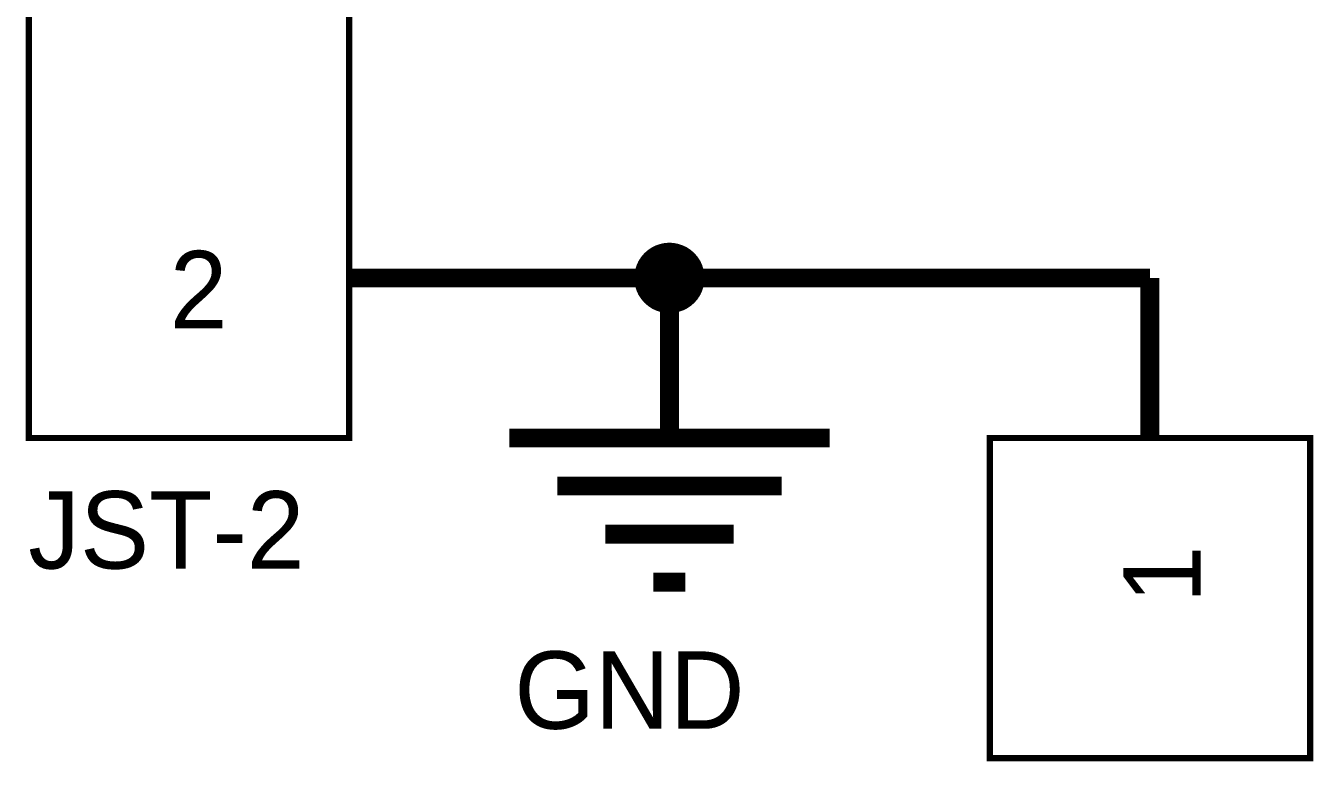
# Model space of a CAD drawing. Header units: millimetres. Extents: x 0 to 9.5, y 0 to 7.5.
# Drawn here: x 0.499 to 1.303, y 4.898 to 5.358 of the extents above; entities that cross this region are included whole.
import ezdxf

# ---------------------------------------------------------------- set-up
doc = ezdxf.new("R2010")
doc.units = ezdxf.units.MM
doc.header["$MEASUREMENT"] = 0
doc.layers.add('Sheet', color=255, linetype='Continuous')

msp = doc.modelspace()

# ---------------------------------------------------------------- linework, layer by layer
at = {"layer": 'Sheet', "const_width": 0.0039}
for points in [[(0.50068, 5.49992), (0.50068, 5.09996), (0.70058, 5.09996), (0.70058, 5.49992), (0.50068, 5.49992), (0.50068, 5.49992)], [(0.50068, 5.49992), (0.70058, 5.49992), (0.70058, 5.09996), (0.50068, 5.09996), (0.50068, 5.49992)], [(1.10058, 5.09996), (1.10058, 4.89993), (1.30058, 4.89993), (1.30058, 5.09996), (1.10058, 5.09996), (1.10058, 5.09996)], [(1.10058, 5.09996), (1.30058, 5.09996), (1.30058, 4.89993), (1.10058, 4.89993), (1.10058, 5.09996)]]:
    msp.add_lwpolyline(points, close=True, dxfattribs=at)
at = {"layer": 'Sheet'}
for points, const_width in [([(0.88057, 5.19992), (0.88057, 5.20097), (0.88067, 5.20201), (0.88078, 5.20295), (0.88098, 5.20399), (0.88119, 5.20493), (0.88151, 5.20587), (0.88182, 5.2068), (0.88213, 5.20774), (0.88255, 5.20858), (0.88296, 5.20951), (0.88349, 5.21035), (0.88401, 5.21108), (0.88453, 5.21191), (0.88515, 5.21264), (0.88578, 5.21337), (0.8864, 5.2141), (0.88713, 5.21473), (0.88786, 5.21535), (0.88859, 5.21598), (0.88943, 5.2165), (0.89016, 5.21702), (0.89099, 5.21754), (0.89193, 5.21796), (0.89276, 5.21837), (0.8937, 5.21869), (0.89464, 5.219), (0.89558, 5.21931), (0.89651, 5.21952), (0.89756, 5.21973), (0.89849, 5.21983), (0.89954, 5.21994), (0.90058, 5.21994)], 0.0039), ([(0.88057, 5.19992), (0.88057, 5.20097), (0.88067, 5.20201), (0.88078, 5.20295), (0.88098, 5.20399), (0.88119, 5.20493), (0.88151, 5.20587), (0.88182, 5.2068), (0.88213, 5.20774), (0.88255, 5.20858), (0.88296, 5.20951), (0.88349, 5.21035), (0.88401, 5.21108), (0.88453, 5.21191), (0.88515, 5.21264), (0.88578, 5.21337), (0.8864, 5.2141), (0.88713, 5.21473), (0.88786, 5.21535), (0.88859, 5.21598), (0.88943, 5.2165), (0.89016, 5.21702), (0.89099, 5.21754), (0.89193, 5.21796), (0.89276, 5.21837), (0.8937, 5.21869), (0.89464, 5.219), (0.89558, 5.21931), (0.89651, 5.21952), (0.89756, 5.21973), (0.89849, 5.21983), (0.89954, 5.21994), (0.90058, 5.21994)], 0.0039), ([(0.88057, 5.19992), (0.88057, 5.20097), (0.88067, 5.20201), (0.88078, 5.20295), (0.88098, 5.20399), (0.88119, 5.20493), (0.88151, 5.20587), (0.88182, 5.2068), (0.88213, 5.20774), (0.88255, 5.20858), (0.88296, 5.20951), (0.88349, 5.21035), (0.88401, 5.21108), (0.88453, 5.21191), (0.88515, 5.21264), (0.88578, 5.21337), (0.8864, 5.2141), (0.88713, 5.21473), (0.88786, 5.21535), (0.88859, 5.21598), (0.88943, 5.2165), (0.89016, 5.21702), (0.89099, 5.21754), (0.89193, 5.21796), (0.89276, 5.21837), (0.8937, 5.21869), (0.89464, 5.219), (0.89558, 5.21931), (0.89651, 5.21952), (0.89756, 5.21973), (0.89849, 5.21983), (0.89954, 5.21994), (0.90058, 5.21994)], 0.0039), ([(0.88057, 5.19992), (0.88057, 5.20097), (0.88067, 5.20201), (0.88078, 5.20295), (0.88098, 5.20399), (0.88119, 5.20493), (0.88151, 5.20587), (0.88182, 5.2068), (0.88213, 5.20774), (0.88255, 5.20858), (0.88296, 5.20951), (0.88349, 5.21035), (0.88401, 5.21108), (0.88453, 5.21191), (0.88515, 5.21264), (0.88578, 5.21337), (0.8864, 5.2141), (0.88713, 5.21473), (0.88786, 5.21535), (0.88859, 5.21598), (0.88943, 5.2165), (0.89016, 5.21702), (0.89099, 5.21754), (0.89193, 5.21796), (0.89276, 5.21837), (0.8937, 5.21869), (0.89464, 5.219), (0.89558, 5.21931), (0.89651, 5.21952), (0.89756, 5.21973), (0.89849, 5.21983), (0.89954, 5.21994), (0.90058, 5.21994)], 0.0039), ([(0.88057, 5.19992), (0.88057, 5.20097), (0.88067, 5.20201), (0.88078, 5.20295), (0.88098, 5.20399), (0.88119, 5.20493), (0.88151, 5.20587), (0.88182, 5.2068), (0.88213, 5.20774), (0.88255, 5.20858), (0.88296, 5.20951), (0.88349, 5.21035), (0.88401, 5.21108), (0.88453, 5.21191), (0.88515, 5.21264), (0.88578, 5.21337), (0.8864, 5.2141), (0.88713, 5.21473), (0.88786, 5.21535), (0.88859, 5.21598), (0.88943, 5.2165), (0.89016, 5.21702), (0.89099, 5.21754), (0.89193, 5.21796), (0.89276, 5.21837), (0.8937, 5.21869), (0.89464, 5.219), (0.89558, 5.21931), (0.89651, 5.21952), (0.89756, 5.21973), (0.89849, 5.21983), (0.89954, 5.21994), (0.90058, 5.21994)], 0.0039), ([(0.88057, 5.19992), (0.88057, 5.20097), (0.88067, 5.20201), (0.88078, 5.20295), (0.88098, 5.20399), (0.88119, 5.20493), (0.88151, 5.20587), (0.88182, 5.2068), (0.88213, 5.20774), (0.88255, 5.20858), (0.88296, 5.20951), (0.88349, 5.21035), (0.88401, 5.21108), (0.88453, 5.21191), (0.88515, 5.21264), (0.88578, 5.21337), (0.8864, 5.2141), (0.88713, 5.21473), (0.88786, 5.21535), (0.88859, 5.21598), (0.88943, 5.2165), (0.89016, 5.21702), (0.89099, 5.21754), (0.89193, 5.21796), (0.89276, 5.21837), (0.8937, 5.21869), (0.89464, 5.219), (0.89558, 5.21931), (0.89651, 5.21952), (0.89756, 5.21973), (0.89849, 5.21983), (0.89954, 5.21994), (0.90058, 5.21994)], 0.0039), ([(0.88057, 5.19992), (0.88057, 5.20097), (0.88067, 5.20201), (0.88078, 5.20295), (0.88098, 5.20399), (0.88119, 5.20493), (0.88151, 5.20587), (0.88182, 5.2068), (0.88213, 5.20774), (0.88255, 5.20858), (0.88296, 5.20951), (0.88349, 5.21035), (0.88401, 5.21108), (0.88453, 5.21191), (0.88515, 5.21264), (0.88578, 5.21337), (0.8864, 5.2141), (0.88713, 5.21473), (0.88786, 5.21535), (0.88859, 5.21598), (0.88943, 5.2165), (0.89016, 5.21702), (0.89099, 5.21754), (0.89193, 5.21796), (0.89276, 5.21837), (0.8937, 5.21869), (0.89464, 5.219), (0.89558, 5.21931), (0.89651, 5.21952), (0.89756, 5.21973), (0.89849, 5.21983), (0.89954, 5.21994), (0.90058, 5.21994)], 0.0039), ([(0.88057, 5.19992), (0.88057, 5.20097), (0.88067, 5.20201), (0.88078, 5.20295), (0.88098, 5.20399), (0.88119, 5.20493), (0.88151, 5.20587), (0.88182, 5.2068), (0.88213, 5.20774), (0.88255, 5.20858), (0.88296, 5.20951), (0.88349, 5.21035), (0.88401, 5.21108), (0.88453, 5.21191), (0.88515, 5.21264), (0.88578, 5.21337), (0.8864, 5.2141), (0.88713, 5.21473), (0.88786, 5.21535), (0.88859, 5.21598), (0.88943, 5.2165), (0.89016, 5.21702), (0.89099, 5.21754), (0.89193, 5.21796), (0.89276, 5.21837), (0.8937, 5.21869), (0.89464, 5.219), (0.89558, 5.21931), (0.89651, 5.21952), (0.89756, 5.21973), (0.89849, 5.21983), (0.89954, 5.21994), (0.90058, 5.21994)], 0.0039), ([(0.88057, 5.19992), (0.88057, 5.20097), (0.88067, 5.20201), (0.88078, 5.20295), (0.88098, 5.20399), (0.88119, 5.20493), (0.88151, 5.20587), (0.88182, 5.2068), (0.88213, 5.20774), (0.88255, 5.20858), (0.88296, 5.20951), (0.88349, 5.21035), (0.88401, 5.21108), (0.88453, 5.21191), (0.88515, 5.21264), (0.88578, 5.21337), (0.8864, 5.2141), (0.88713, 5.21473), (0.88786, 5.21535), (0.88859, 5.21598), (0.88943, 5.2165), (0.89016, 5.21702), (0.89099, 5.21754), (0.89193, 5.21796), (0.89276, 5.21837), (0.8937, 5.21869), (0.89464, 5.219), (0.89558, 5.21931), (0.89651, 5.21952), (0.89756, 5.21973), (0.89849, 5.21983), (0.89954, 5.21994), (0.90058, 5.21994)], 0.0039), ([(0.88057, 5.19992), (0.88057, 5.20097), (0.88067, 5.20201), (0.88078, 5.20295), (0.88098, 5.20399), (0.88119, 5.20493), (0.88151, 5.20587), (0.88182, 5.2068), (0.88213, 5.20774), (0.88255, 5.20858), (0.88296, 5.20951), (0.88349, 5.21035), (0.88401, 5.21108), (0.88453, 5.21191), (0.88515, 5.21264), (0.88578, 5.21337), (0.8864, 5.2141), (0.88713, 5.21473), (0.88786, 5.21535), (0.88859, 5.21598), (0.88943, 5.2165), (0.89016, 5.21702), (0.89099, 5.21754), (0.89193, 5.21796), (0.89276, 5.21837), (0.8937, 5.21869), (0.89464, 5.219), (0.89558, 5.21931), (0.89651, 5.21952), (0.89756, 5.21973), (0.89849, 5.21983), (0.89954, 5.21994), (0.90058, 5.21994)], 0.0039), ([(0.88057, 5.19992), (0.88057, 5.20097), (0.88067, 5.20201), (0.88078, 5.20295), (0.88098, 5.20399), (0.88119, 5.20493), (0.88151, 5.20587), (0.88182, 5.2068), (0.88213, 5.20774), (0.88255, 5.20858), (0.88296, 5.20951), (0.88349, 5.21035), (0.88401, 5.21108), (0.88453, 5.21191), (0.88515, 5.21264), (0.88578, 5.21337), (0.8864, 5.2141), (0.88713, 5.21473), (0.88786, 5.21535), (0.88859, 5.21598), (0.88943, 5.2165), (0.89016, 5.21702), (0.89099, 5.21754), (0.89193, 5.21796), (0.89276, 5.21837), (0.8937, 5.21869), (0.89464, 5.219), (0.89558, 5.21931), (0.89651, 5.21952), (0.89756, 5.21973), (0.89849, 5.21983), (0.89954, 5.21994), (0.90058, 5.21994)], 0.0039), ([(0.88057, 5.19992), (0.88057, 5.20097), (0.88067, 5.20201), (0.88078, 5.20295), (0.88098, 5.20399), (0.88119, 5.20493), (0.88151, 5.20587), (0.88182, 5.2068), (0.88213, 5.20774), (0.88255, 5.20858), (0.88296, 5.20951), (0.88349, 5.21035), (0.88401, 5.21108), (0.88453, 5.21191), (0.88515, 5.21264), (0.88578, 5.21337), (0.8864, 5.2141), (0.88713, 5.21473), (0.88786, 5.21535), (0.88859, 5.21598), (0.88943, 5.2165), (0.89016, 5.21702), (0.89099, 5.21754), (0.89193, 5.21796), (0.89276, 5.21837), (0.8937, 5.21869), (0.89464, 5.219), (0.89558, 5.21931), (0.89651, 5.21952), (0.89756, 5.21973), (0.89849, 5.21983), (0.89954, 5.21994), (0.90058, 5.21994)], 0.0039), ([(0.90058, 5.21994), (0.90058, 5.21994)], 0.0039), ([(0.90058, 5.21994), (0.90162, 5.21994), (0.90266, 5.21983), (0.9036, 5.21973), (0.90464, 5.21952), (0.90558, 5.21931), (0.90652, 5.219), (0.90746, 5.21869), (0.90839, 5.21837), (0.90923, 5.21796), (0.91017, 5.21754), (0.911, 5.21702), (0.91173, 5.2165), (0.91256, 5.21598), (0.91329, 5.21535), (0.91402, 5.21473), (0.91475, 5.2141), (0.91538, 5.21337), (0.916, 5.21264), (0.91663, 5.21191), (0.91715, 5.21108), (0.91767, 5.21035), (0.91819, 5.20951), (0.91861, 5.20858), (0.91903, 5.20774), (0.91934, 5.2068), (0.91965, 5.20587), (0.91996, 5.20493), (0.92017, 5.20399), (0.92038, 5.20295), (0.92048, 5.20201), (0.92059, 5.20097), (0.92059, 5.19992)], 0.0039), ([(0.90058, 5.21994), (0.90058, 5.21994)], 0.0039), ([(0.90058, 5.21994), (0.90162, 5.21994), (0.90266, 5.21983), (0.9036, 5.21973), (0.90464, 5.21952), (0.90558, 5.21931), (0.90652, 5.219), (0.90746, 5.21869), (0.90839, 5.21837), (0.90923, 5.21796), (0.91017, 5.21754), (0.911, 5.21702), (0.91173, 5.2165), (0.91256, 5.21598), (0.91329, 5.21535), (0.91402, 5.21473), (0.91475, 5.2141), (0.91538, 5.21337), (0.916, 5.21264), (0.91663, 5.21191), (0.91715, 5.21108), (0.91767, 5.21035), (0.91819, 5.20951), (0.91861, 5.20858), (0.91903, 5.20774), (0.91934, 5.2068), (0.91965, 5.20587), (0.91996, 5.20493), (0.92017, 5.20399), (0.92038, 5.20295), (0.92048, 5.20201), (0.92059, 5.20097), (0.92059, 5.19992)], 0.0039), ([(0.90058, 5.21994), (0.90058, 5.21994)], 0.0039), ([(0.90058, 5.21994), (0.90162, 5.21994), (0.90266, 5.21983), (0.9036, 5.21973), (0.90464, 5.21952), (0.90558, 5.21931), (0.90652, 5.219), (0.90746, 5.21869), (0.90839, 5.21837), (0.90923, 5.21796), (0.91017, 5.21754), (0.911, 5.21702), (0.91173, 5.2165), (0.91256, 5.21598), (0.91329, 5.21535), (0.91402, 5.21473), (0.91475, 5.2141), (0.91538, 5.21337), (0.916, 5.21264), (0.91663, 5.21191), (0.91715, 5.21108), (0.91767, 5.21035), (0.91819, 5.20951), (0.91861, 5.20858), (0.91903, 5.20774), (0.91934, 5.2068), (0.91965, 5.20587), (0.91996, 5.20493), (0.92017, 5.20399), (0.92038, 5.20295), (0.92048, 5.20201), (0.92059, 5.20097), (0.92059, 5.19992)], 0.0039), ([(0.90058, 5.21994), (0.90058, 5.21994)], 0.0039), ([(0.90058, 5.21994), (0.90162, 5.21994), (0.90266, 5.21983), (0.9036, 5.21973), (0.90464, 5.21952), (0.90558, 5.21931), (0.90652, 5.219), (0.90746, 5.21869), (0.90839, 5.21837), (0.90923, 5.21796), (0.91017, 5.21754), (0.911, 5.21702), (0.91173, 5.2165), (0.91256, 5.21598), (0.91329, 5.21535), (0.91402, 5.21473), (0.91475, 5.2141), (0.91538, 5.21337), (0.916, 5.21264), (0.91663, 5.21191), (0.91715, 5.21108), (0.91767, 5.21035), (0.91819, 5.20951), (0.91861, 5.20858), (0.91903, 5.20774), (0.91934, 5.2068), (0.91965, 5.20587), (0.91996, 5.20493), (0.92017, 5.20399), (0.92038, 5.20295), (0.92048, 5.20201), (0.92059, 5.20097), (0.92059, 5.19992)], 0.0039), ([(0.90058, 5.21994), (0.90058, 5.21994)], 0.0039), ([(0.90058, 5.21994), (0.90162, 5.21994), (0.90266, 5.21983), (0.9036, 5.21973), (0.90464, 5.21952), (0.90558, 5.21931), (0.90652, 5.219), (0.90746, 5.21869), (0.90839, 5.21837), (0.90923, 5.21796), (0.91017, 5.21754), (0.911, 5.21702), (0.91173, 5.2165), (0.91256, 5.21598), (0.91329, 5.21535), (0.91402, 5.21473), (0.91475, 5.2141), (0.91538, 5.21337), (0.916, 5.21264), (0.91663, 5.21191), (0.91715, 5.21108), (0.91767, 5.21035), (0.91819, 5.20951), (0.91861, 5.20858), (0.91903, 5.20774), (0.91934, 5.2068), (0.91965, 5.20587), (0.91996, 5.20493), (0.92017, 5.20399), (0.92038, 5.20295), (0.92048, 5.20201), (0.92059, 5.20097), (0.92059, 5.19992)], 0.0039), ([(0.90058, 5.21994), (0.90058, 5.21994)], 0.0039), ([(0.90058, 5.21994), (0.90162, 5.21994), (0.90266, 5.21983), (0.9036, 5.21973), (0.90464, 5.21952), (0.90558, 5.21931), (0.90652, 5.219), (0.90746, 5.21869), (0.90839, 5.21837), (0.90923, 5.21796), (0.91017, 5.21754), (0.911, 5.21702), (0.91173, 5.2165), (0.91256, 5.21598), (0.91329, 5.21535), (0.91402, 5.21473), (0.91475, 5.2141), (0.91538, 5.21337), (0.916, 5.21264), (0.91663, 5.21191), (0.91715, 5.21108), (0.91767, 5.21035), (0.91819, 5.20951), (0.91861, 5.20858), (0.91903, 5.20774), (0.91934, 5.2068), (0.91965, 5.20587), (0.91996, 5.20493), (0.92017, 5.20399), (0.92038, 5.20295), (0.92048, 5.20201), (0.92059, 5.20097), (0.92059, 5.19992)], 0.0039), ([(0.90058, 5.21994), (0.90058, 5.21994)], 0.0039), ([(0.90058, 5.21994), (0.90162, 5.21994), (0.90266, 5.21983), (0.9036, 5.21973), (0.90464, 5.21952), (0.90558, 5.21931), (0.90652, 5.219), (0.90746, 5.21869), (0.90839, 5.21837), (0.90923, 5.21796), (0.91017, 5.21754), (0.911, 5.21702), (0.91173, 5.2165), (0.91256, 5.21598), (0.91329, 5.21535), (0.91402, 5.21473), (0.91475, 5.2141), (0.91538, 5.21337), (0.916, 5.21264), (0.91663, 5.21191), (0.91715, 5.21108), (0.91767, 5.21035), (0.91819, 5.20951), (0.91861, 5.20858), (0.91903, 5.20774), (0.91934, 5.2068), (0.91965, 5.20587), (0.91996, 5.20493), (0.92017, 5.20399), (0.92038, 5.20295), (0.92048, 5.20201), (0.92059, 5.20097), (0.92059, 5.19992)], 0.0039), ([(0.90058, 5.21994), (0.90058, 5.21994)], 0.0039), ([(0.90058, 5.21994), (0.90162, 5.21994), (0.90266, 5.21983), (0.9036, 5.21973), (0.90464, 5.21952), (0.90558, 5.21931), (0.90652, 5.219), (0.90746, 5.21869), (0.90839, 5.21837), (0.90923, 5.21796), (0.91017, 5.21754), (0.911, 5.21702), (0.91173, 5.2165), (0.91256, 5.21598), (0.91329, 5.21535), (0.91402, 5.21473), (0.91475, 5.2141), (0.91538, 5.21337), (0.916, 5.21264), (0.91663, 5.21191), (0.91715, 5.21108), (0.91767, 5.21035), (0.91819, 5.20951), (0.91861, 5.20858), (0.91903, 5.20774), (0.91934, 5.2068), (0.91965, 5.20587), (0.91996, 5.20493), (0.92017, 5.20399), (0.92038, 5.20295), (0.92048, 5.20201), (0.92059, 5.20097), (0.92059, 5.19992)], 0.0039), ([(0.90058, 5.21994), (0.90058, 5.21994)], 0.0039), ([(0.90058, 5.21994), (0.90162, 5.21994), (0.90266, 5.21983), (0.9036, 5.21973), (0.90464, 5.21952), (0.90558, 5.21931), (0.90652, 5.219), (0.90746, 5.21869), (0.90839, 5.21837), (0.90923, 5.21796), (0.91017, 5.21754), (0.911, 5.21702), (0.91173, 5.2165), (0.91256, 5.21598), (0.91329, 5.21535), (0.91402, 5.21473), (0.91475, 5.2141), (0.91538, 5.21337), (0.916, 5.21264), (0.91663, 5.21191), (0.91715, 5.21108), (0.91767, 5.21035), (0.91819, 5.20951), (0.91861, 5.20858), (0.91903, 5.20774), (0.91934, 5.2068), (0.91965, 5.20587), (0.91996, 5.20493), (0.92017, 5.20399), (0.92038, 5.20295), (0.92048, 5.20201), (0.92059, 5.20097), (0.92059, 5.19992)], 0.0039), ([(0.90058, 5.21994), (0.90058, 5.21994)], 0.0039), ([(0.90058, 5.21994), (0.90162, 5.21994), (0.90266, 5.21983), (0.9036, 5.21973), (0.90464, 5.21952), (0.90558, 5.21931), (0.90652, 5.219), (0.90746, 5.21869), (0.90839, 5.21837), (0.90923, 5.21796), (0.91017, 5.21754), (0.911, 5.21702), (0.91173, 5.2165), (0.91256, 5.21598), (0.91329, 5.21535), (0.91402, 5.21473), (0.91475, 5.2141), (0.91538, 5.21337), (0.916, 5.21264), (0.91663, 5.21191), (0.91715, 5.21108), (0.91767, 5.21035), (0.91819, 5.20951), (0.91861, 5.20858), (0.91903, 5.20774), (0.91934, 5.2068), (0.91965, 5.20587), (0.91996, 5.20493), (0.92017, 5.20399), (0.92038, 5.20295), (0.92048, 5.20201), (0.92059, 5.20097), (0.92059, 5.19992)], 0.0039), ([(0.90058, 5.21994), (0.90058, 5.21994)], 0.0039), ([(0.90058, 5.21994), (0.90162, 5.21994), (0.90266, 5.21983), (0.9036, 5.21973), (0.90464, 5.21952), (0.90558, 5.21931), (0.90652, 5.219), (0.90746, 5.21869), (0.90839, 5.21837), (0.90923, 5.21796), (0.91017, 5.21754), (0.911, 5.21702), (0.91173, 5.2165), (0.91256, 5.21598), (0.91329, 5.21535), (0.91402, 5.21473), (0.91475, 5.2141), (0.91538, 5.21337), (0.916, 5.21264), (0.91663, 5.21191), (0.91715, 5.21108), (0.91767, 5.21035), (0.91819, 5.20951), (0.91861, 5.20858), (0.91903, 5.20774), (0.91934, 5.2068), (0.91965, 5.20587), (0.91996, 5.20493), (0.92017, 5.20399), (0.92038, 5.20295), (0.92048, 5.20201), (0.92059, 5.20097), (0.92059, 5.19992)], 0.0039), ([(0.90058, 5.21994), (0.90058, 5.21994)], 0.0039), ([(0.90058, 5.21994), (0.90162, 5.21994), (0.90266, 5.21983), (0.9036, 5.21973), (0.90464, 5.21952), (0.90558, 5.21931), (0.90652, 5.219), (0.90746, 5.21869), (0.90839, 5.21837), (0.90923, 5.21796), (0.91017, 5.21754), (0.911, 5.21702), (0.91173, 5.2165), (0.91256, 5.21598), (0.91329, 5.21535), (0.91402, 5.21473), (0.91475, 5.2141), (0.91538, 5.21337), (0.916, 5.21264), (0.91663, 5.21191), (0.91715, 5.21108), (0.91767, 5.21035), (0.91819, 5.20951), (0.91861, 5.20858), (0.91903, 5.20774), (0.91934, 5.2068), (0.91965, 5.20587), (0.91996, 5.20493), (0.92017, 5.20399), (0.92038, 5.20295), (0.92048, 5.20201), (0.92059, 5.20097), (0.92059, 5.19992)], 0.0039), ([(0.70058, 5.19992), (0.80063, 5.19992)], 0.0118), ([(0.90058, 5.19992), (0.80063, 5.19992)], 0.0118), ([(0.90058, 5.17991), (0.89954, 5.17991), (0.89849, 5.18002), (0.89756, 5.18012), (0.89651, 5.18033), (0.89558, 5.18054), (0.89464, 5.18085), (0.8937, 5.18116), (0.89276, 5.18148), (0.89193, 5.18189), (0.89099, 5.18231), (0.89016, 5.18283), (0.88943, 5.18335), (0.88859, 5.18387), (0.88786, 5.1845), (0.88713, 5.18512), (0.8864, 5.18575), (0.88578, 5.18648), (0.88515, 5.18721), (0.88453, 5.18794), (0.88401, 5.18877), (0.88349, 5.1895), (0.88296, 5.19034), (0.88255, 5.19127), (0.88213, 5.19211), (0.88182, 5.19305), (0.88151, 5.19398), (0.88119, 5.19492), (0.88098, 5.19586), (0.88078, 5.1969), (0.88067, 5.19784), (0.88057, 5.19888), (0.88057, 5.19992)], 0.0039), ([(0.88057, 5.19992), (0.88057, 5.19992)], 0.0039), ([(0.90058, 5.17991), (0.89954, 5.17991), (0.89849, 5.18002), (0.89756, 5.18012), (0.89651, 5.18033), (0.89558, 5.18054), (0.89464, 5.18085), (0.8937, 5.18116), (0.89276, 5.18148), (0.89193, 5.18189), (0.89099, 5.18231), (0.89016, 5.18283), (0.88943, 5.18335), (0.88859, 5.18387), (0.88786, 5.1845), (0.88713, 5.18512), (0.8864, 5.18575), (0.88578, 5.18648), (0.88515, 5.18721), (0.88453, 5.18794), (0.88401, 5.18877), (0.88349, 5.1895), (0.88296, 5.19034), (0.88255, 5.19127), (0.88213, 5.19211), (0.88182, 5.19305), (0.88151, 5.19398), (0.88119, 5.19492), (0.88098, 5.19586), (0.88078, 5.1969), (0.88067, 5.19784), (0.88057, 5.19888), (0.88057, 5.19992)], 0.0039), ([(0.88057, 5.19992), (0.88057, 5.19992)], 0.0039), ([(0.90058, 5.17991), (0.89954, 5.17991), (0.89849, 5.18002), (0.89756, 5.18012), (0.89651, 5.18033), (0.89558, 5.18054), (0.89464, 5.18085), (0.8937, 5.18116), (0.89276, 5.18148), (0.89193, 5.18189), (0.89099, 5.18231), (0.89016, 5.18283), (0.88943, 5.18335), (0.88859, 5.18387), (0.88786, 5.1845), (0.88713, 5.18512), (0.8864, 5.18575), (0.88578, 5.18648), (0.88515, 5.18721), (0.88453, 5.18794), (0.88401, 5.18877), (0.88349, 5.1895), (0.88296, 5.19034), (0.88255, 5.19127), (0.88213, 5.19211), (0.88182, 5.19305), (0.88151, 5.19398), (0.88119, 5.19492), (0.88098, 5.19586), (0.88078, 5.1969), (0.88067, 5.19784), (0.88057, 5.19888), (0.88057, 5.19992)], 0.0039), ([(0.88057, 5.19992), (0.88057, 5.19992)], 0.0039), ([(0.90058, 5.17991), (0.89954, 5.17991), (0.89849, 5.18002), (0.89756, 5.18012), (0.89651, 5.18033), (0.89558, 5.18054), (0.89464, 5.18085), (0.8937, 5.18116), (0.89276, 5.18148), (0.89193, 5.18189), (0.89099, 5.18231), (0.89016, 5.18283), (0.88943, 5.18335), (0.88859, 5.18387), (0.88786, 5.1845), (0.88713, 5.18512), (0.8864, 5.18575), (0.88578, 5.18648), (0.88515, 5.18721), (0.88453, 5.18794), (0.88401, 5.18877), (0.88349, 5.1895), (0.88296, 5.19034), (0.88255, 5.19127), (0.88213, 5.19211), (0.88182, 5.19305), (0.88151, 5.19398), (0.88119, 5.19492), (0.88098, 5.19586), (0.88078, 5.1969), (0.88067, 5.19784), (0.88057, 5.19888), (0.88057, 5.19992)], 0.0039), ([(0.88057, 5.19992), (0.88057, 5.19992)], 0.0039), ([(0.90058, 5.17991), (0.89954, 5.17991), (0.89849, 5.18002), (0.89756, 5.18012), (0.89651, 5.18033), (0.89558, 5.18054), (0.89464, 5.18085), (0.8937, 5.18116), (0.89276, 5.18148), (0.89193, 5.18189), (0.89099, 5.18231), (0.89016, 5.18283), (0.88943, 5.18335), (0.88859, 5.18387), (0.88786, 5.1845), (0.88713, 5.18512), (0.8864, 5.18575), (0.88578, 5.18648), (0.88515, 5.18721), (0.88453, 5.18794), (0.88401, 5.18877), (0.88349, 5.1895), (0.88296, 5.19034), (0.88255, 5.19127), (0.88213, 5.19211), (0.88182, 5.19305), (0.88151, 5.19398), (0.88119, 5.19492), (0.88098, 5.19586), (0.88078, 5.1969), (0.88067, 5.19784), (0.88057, 5.19888), (0.88057, 5.19992)], 0.0039), ([(0.88057, 5.19992), (0.88057, 5.19992)], 0.0039), ([(0.90058, 5.17991), (0.89954, 5.17991), (0.89849, 5.18002), (0.89756, 5.18012), (0.89651, 5.18033), (0.89558, 5.18054), (0.89464, 5.18085), (0.8937, 5.18116), (0.89276, 5.18148), (0.89193, 5.18189), (0.89099, 5.18231), (0.89016, 5.18283), (0.88943, 5.18335), (0.88859, 5.18387), (0.88786, 5.1845), (0.88713, 5.18512), (0.8864, 5.18575), (0.88578, 5.18648), (0.88515, 5.18721), (0.88453, 5.18794), (0.88401, 5.18877), (0.88349, 5.1895), (0.88296, 5.19034), (0.88255, 5.19127), (0.88213, 5.19211), (0.88182, 5.19305), (0.88151, 5.19398), (0.88119, 5.19492), (0.88098, 5.19586), (0.88078, 5.1969), (0.88067, 5.19784), (0.88057, 5.19888), (0.88057, 5.19992)], 0.0039), ([(0.88057, 5.19992), (0.88057, 5.19992)], 0.0039), ([(0.90058, 5.17991), (0.89954, 5.17991), (0.89849, 5.18002), (0.89756, 5.18012), (0.89651, 5.18033), (0.89558, 5.18054), (0.89464, 5.18085), (0.8937, 5.18116), (0.89276, 5.18148), (0.89193, 5.18189), (0.89099, 5.18231), (0.89016, 5.18283), (0.88943, 5.18335), (0.88859, 5.18387), (0.88786, 5.1845), (0.88713, 5.18512), (0.8864, 5.18575), (0.88578, 5.18648), (0.88515, 5.18721), (0.88453, 5.18794), (0.88401, 5.18877), (0.88349, 5.1895), (0.88296, 5.19034), (0.88255, 5.19127), (0.88213, 5.19211), (0.88182, 5.19305), (0.88151, 5.19398), (0.88119, 5.19492), (0.88098, 5.19586), (0.88078, 5.1969), (0.88067, 5.19784), (0.88057, 5.19888), (0.88057, 5.19992)], 0.0039), ([(0.88057, 5.19992), (0.88057, 5.19992)], 0.0039), ([(0.90058, 5.17991), (0.89954, 5.17991), (0.89849, 5.18002), (0.89756, 5.18012), (0.89651, 5.18033), (0.89558, 5.18054), (0.89464, 5.18085), (0.8937, 5.18116), (0.89276, 5.18148), (0.89193, 5.18189), (0.89099, 5.18231), (0.89016, 5.18283), (0.88943, 5.18335), (0.88859, 5.18387), (0.88786, 5.1845), (0.88713, 5.18512), (0.8864, 5.18575), (0.88578, 5.18648), (0.88515, 5.18721), (0.88453, 5.18794), (0.88401, 5.18877), (0.88349, 5.1895), (0.88296, 5.19034), (0.88255, 5.19127), (0.88213, 5.19211), (0.88182, 5.19305), (0.88151, 5.19398), (0.88119, 5.19492), (0.88098, 5.19586), (0.88078, 5.1969), (0.88067, 5.19784), (0.88057, 5.19888), (0.88057, 5.19992)], 0.0039), ([(0.88057, 5.19992), (0.88057, 5.19992)], 0.0039), ([(0.90058, 5.17991), (0.89954, 5.17991), (0.89849, 5.18002), (0.89756, 5.18012), (0.89651, 5.18033), (0.89558, 5.18054), (0.89464, 5.18085), (0.8937, 5.18116), (0.89276, 5.18148), (0.89193, 5.18189), (0.89099, 5.18231), (0.89016, 5.18283), (0.88943, 5.18335), (0.88859, 5.18387), (0.88786, 5.1845), (0.88713, 5.18512), (0.8864, 5.18575), (0.88578, 5.18648), (0.88515, 5.18721), (0.88453, 5.18794), (0.88401, 5.18877), (0.88349, 5.1895), (0.88296, 5.19034), (0.88255, 5.19127), (0.88213, 5.19211), (0.88182, 5.19305), (0.88151, 5.19398), (0.88119, 5.19492), (0.88098, 5.19586), (0.88078, 5.1969), (0.88067, 5.19784), (0.88057, 5.19888), (0.88057, 5.19992)], 0.0039), ([(0.88057, 5.19992), (0.88057, 5.19992)], 0.0039), ([(0.90058, 5.17991), (0.89954, 5.17991), (0.89849, 5.18002), (0.89756, 5.18012), (0.89651, 5.18033), (0.89558, 5.18054), (0.89464, 5.18085), (0.8937, 5.18116), (0.89276, 5.18148), (0.89193, 5.18189), (0.89099, 5.18231), (0.89016, 5.18283), (0.88943, 5.18335), (0.88859, 5.18387), (0.88786, 5.1845), (0.88713, 5.18512), (0.8864, 5.18575), (0.88578, 5.18648), (0.88515, 5.18721), (0.88453, 5.18794), (0.88401, 5.18877), (0.88349, 5.1895), (0.88296, 5.19034), (0.88255, 5.19127), (0.88213, 5.19211), (0.88182, 5.19305), (0.88151, 5.19398), (0.88119, 5.19492), (0.88098, 5.19586), (0.88078, 5.1969), (0.88067, 5.19784), (0.88057, 5.19888), (0.88057, 5.19992)], 0.0039), ([(0.88057, 5.19992), (0.88057, 5.19992)], 0.0039), ([(0.90058, 5.17991), (0.89954, 5.17991), (0.89849, 5.18002), (0.89756, 5.18012), (0.89651, 5.18033), (0.89558, 5.18054), (0.89464, 5.18085), (0.8937, 5.18116), (0.89276, 5.18148), (0.89193, 5.18189), (0.89099, 5.18231), (0.89016, 5.18283), (0.88943, 5.18335), (0.88859, 5.18387), (0.88786, 5.1845), (0.88713, 5.18512), (0.8864, 5.18575), (0.88578, 5.18648), (0.88515, 5.18721), (0.88453, 5.18794), (0.88401, 5.18877), (0.88349, 5.1895), (0.88296, 5.19034), (0.88255, 5.19127), (0.88213, 5.19211), (0.88182, 5.19305), (0.88151, 5.19398), (0.88119, 5.19492), (0.88098, 5.19586), (0.88078, 5.1969), (0.88067, 5.19784), (0.88057, 5.19888), (0.88057, 5.19992)], 0.0039), ([(0.88057, 5.19992), (0.88057, 5.19992)], 0.0039), ([(0.90058, 5.17991), (0.89954, 5.17991), (0.89849, 5.18002), (0.89756, 5.18012), (0.89651, 5.18033), (0.89558, 5.18054), (0.89464, 5.18085), (0.8937, 5.18116), (0.89276, 5.18148), (0.89193, 5.18189), (0.89099, 5.18231), (0.89016, 5.18283), (0.88943, 5.18335), (0.88859, 5.18387), (0.88786, 5.1845), (0.88713, 5.18512), (0.8864, 5.18575), (0.88578, 5.18648), (0.88515, 5.18721), (0.88453, 5.18794), (0.88401, 5.18877), (0.88349, 5.1895), (0.88296, 5.19034), (0.88255, 5.19127), (0.88213, 5.19211), (0.88182, 5.19305), (0.88151, 5.19398), (0.88119, 5.19492), (0.88098, 5.19586), (0.88078, 5.1969), (0.88067, 5.19784), (0.88057, 5.19888), (0.88057, 5.19992)], 0.0039), ([(0.88057, 5.19992), (0.88057, 5.19992)], 0.0039), ([(0.90058, 5.19992), (0.90058, 5.09996)], 0.0118), ([(0.90058, 5.19992), (1.20053, 5.19992)], 0.0118), ([(0.92059, 5.19992), (0.92059, 5.19888), (0.92048, 5.19784), (0.92038, 5.1969), (0.92017, 5.19586), (0.91996, 5.19492), (0.91965, 5.19398), (0.91934, 5.19305), (0.91903, 5.19211), (0.91861, 5.19127), (0.91819, 5.19034), (0.91767, 5.1895), (0.91715, 5.18877), (0.91663, 5.18794), (0.916, 5.18721), (0.91538, 5.18648), (0.91475, 5.18575), (0.91402, 5.18512), (0.91329, 5.1845), (0.91256, 5.18387), (0.91173, 5.18335), (0.911, 5.18283), (0.91017, 5.18231), (0.90923, 5.18189), (0.90839, 5.18148), (0.90746, 5.18116), (0.90652, 5.18085), (0.90558, 5.18054), (0.90464, 5.18033), (0.9036, 5.18012), (0.90266, 5.18002), (0.90162, 5.17991), (0.90058, 5.17991)], 0.0039), ([(0.92059, 5.19992), (0.92059, 5.19888), (0.92048, 5.19784), (0.92038, 5.1969), (0.92017, 5.19586), (0.91996, 5.19492), (0.91965, 5.19398), (0.91934, 5.19305), (0.91903, 5.19211), (0.91861, 5.19127), (0.91819, 5.19034), (0.91767, 5.1895), (0.91715, 5.18877), (0.91663, 5.18794), (0.916, 5.18721), (0.91538, 5.18648), (0.91475, 5.18575), (0.91402, 5.18512), (0.91329, 5.1845), (0.91256, 5.18387), (0.91173, 5.18335), (0.911, 5.18283), (0.91017, 5.18231), (0.90923, 5.18189), (0.90839, 5.18148), (0.90746, 5.18116), (0.90652, 5.18085), (0.90558, 5.18054), (0.90464, 5.18033), (0.9036, 5.18012), (0.90266, 5.18002), (0.90162, 5.17991), (0.90058, 5.17991)], 0.0039), ([(0.92059, 5.19992), (0.92059, 5.19888), (0.92048, 5.19784), (0.92038, 5.1969), (0.92017, 5.19586), (0.91996, 5.19492), (0.91965, 5.19398), (0.91934, 5.19305), (0.91903, 5.19211), (0.91861, 5.19127), (0.91819, 5.19034), (0.91767, 5.1895), (0.91715, 5.18877), (0.91663, 5.18794), (0.916, 5.18721), (0.91538, 5.18648), (0.91475, 5.18575), (0.91402, 5.18512), (0.91329, 5.1845), (0.91256, 5.18387), (0.91173, 5.18335), (0.911, 5.18283), (0.91017, 5.18231), (0.90923, 5.18189), (0.90839, 5.18148), (0.90746, 5.18116), (0.90652, 5.18085), (0.90558, 5.18054), (0.90464, 5.18033), (0.9036, 5.18012), (0.90266, 5.18002), (0.90162, 5.17991), (0.90058, 5.17991)], 0.0039), ([(0.92059, 5.19992), (0.92059, 5.19888), (0.92048, 5.19784), (0.92038, 5.1969), (0.92017, 5.19586), (0.91996, 5.19492), (0.91965, 5.19398), (0.91934, 5.19305), (0.91903, 5.19211), (0.91861, 5.19127), (0.91819, 5.19034), (0.91767, 5.1895), (0.91715, 5.18877), (0.91663, 5.18794), (0.916, 5.18721), (0.91538, 5.18648), (0.91475, 5.18575), (0.91402, 5.18512), (0.91329, 5.1845), (0.91256, 5.18387), (0.91173, 5.18335), (0.911, 5.18283), (0.91017, 5.18231), (0.90923, 5.18189), (0.90839, 5.18148), (0.90746, 5.18116), (0.90652, 5.18085), (0.90558, 5.18054), (0.90464, 5.18033), (0.9036, 5.18012), (0.90266, 5.18002), (0.90162, 5.17991), (0.90058, 5.17991)], 0.0039), ([(0.92059, 5.19992), (0.92059, 5.19888), (0.92048, 5.19784), (0.92038, 5.1969), (0.92017, 5.19586), (0.91996, 5.19492), (0.91965, 5.19398), (0.91934, 5.19305), (0.91903, 5.19211), (0.91861, 5.19127), (0.91819, 5.19034), (0.91767, 5.1895), (0.91715, 5.18877), (0.91663, 5.18794), (0.916, 5.18721), (0.91538, 5.18648), (0.91475, 5.18575), (0.91402, 5.18512), (0.91329, 5.1845), (0.91256, 5.18387), (0.91173, 5.18335), (0.911, 5.18283), (0.91017, 5.18231), (0.90923, 5.18189), (0.90839, 5.18148), (0.90746, 5.18116), (0.90652, 5.18085), (0.90558, 5.18054), (0.90464, 5.18033), (0.9036, 5.18012), (0.90266, 5.18002), (0.90162, 5.17991), (0.90058, 5.17991)], 0.0039), ([(0.92059, 5.19992), (0.92059, 5.19888), (0.92048, 5.19784), (0.92038, 5.1969), (0.92017, 5.19586), (0.91996, 5.19492), (0.91965, 5.19398), (0.91934, 5.19305), (0.91903, 5.19211), (0.91861, 5.19127), (0.91819, 5.19034), (0.91767, 5.1895), (0.91715, 5.18877), (0.91663, 5.18794), (0.916, 5.18721), (0.91538, 5.18648), (0.91475, 5.18575), (0.91402, 5.18512), (0.91329, 5.1845), (0.91256, 5.18387), (0.91173, 5.18335), (0.911, 5.18283), (0.91017, 5.18231), (0.90923, 5.18189), (0.90839, 5.18148), (0.90746, 5.18116), (0.90652, 5.18085), (0.90558, 5.18054), (0.90464, 5.18033), (0.9036, 5.18012), (0.90266, 5.18002), (0.90162, 5.17991), (0.90058, 5.17991)], 0.0039), ([(0.92059, 5.19992), (0.92059, 5.19888), (0.92048, 5.19784), (0.92038, 5.1969), (0.92017, 5.19586), (0.91996, 5.19492), (0.91965, 5.19398), (0.91934, 5.19305), (0.91903, 5.19211), (0.91861, 5.19127), (0.91819, 5.19034), (0.91767, 5.1895), (0.91715, 5.18877), (0.91663, 5.18794), (0.916, 5.18721), (0.91538, 5.18648), (0.91475, 5.18575), (0.91402, 5.18512), (0.91329, 5.1845), (0.91256, 5.18387), (0.91173, 5.18335), (0.911, 5.18283), (0.91017, 5.18231), (0.90923, 5.18189), (0.90839, 5.18148), (0.90746, 5.18116), (0.90652, 5.18085), (0.90558, 5.18054), (0.90464, 5.18033), (0.9036, 5.18012), (0.90266, 5.18002), (0.90162, 5.17991), (0.90058, 5.17991)], 0.0039), ([(0.92059, 5.19992), (0.92059, 5.19888), (0.92048, 5.19784), (0.92038, 5.1969), (0.92017, 5.19586), (0.91996, 5.19492), (0.91965, 5.19398), (0.91934, 5.19305), (0.91903, 5.19211), (0.91861, 5.19127), (0.91819, 5.19034), (0.91767, 5.1895), (0.91715, 5.18877), (0.91663, 5.18794), (0.916, 5.18721), (0.91538, 5.18648), (0.91475, 5.18575), (0.91402, 5.18512), (0.91329, 5.1845), (0.91256, 5.18387), (0.91173, 5.18335), (0.911, 5.18283), (0.91017, 5.18231), (0.90923, 5.18189), (0.90839, 5.18148), (0.90746, 5.18116), (0.90652, 5.18085), (0.90558, 5.18054), (0.90464, 5.18033), (0.9036, 5.18012), (0.90266, 5.18002), (0.90162, 5.17991), (0.90058, 5.17991)], 0.0039), ([(0.92059, 5.19992), (0.92059, 5.19888), (0.92048, 5.19784), (0.92038, 5.1969), (0.92017, 5.19586), (0.91996, 5.19492), (0.91965, 5.19398), (0.91934, 5.19305), (0.91903, 5.19211), (0.91861, 5.19127), (0.91819, 5.19034), (0.91767, 5.1895), (0.91715, 5.18877), (0.91663, 5.18794), (0.916, 5.18721), (0.91538, 5.18648), (0.91475, 5.18575), (0.91402, 5.18512), (0.91329, 5.1845), (0.91256, 5.18387), (0.91173, 5.18335), (0.911, 5.18283), (0.91017, 5.18231), (0.90923, 5.18189), (0.90839, 5.18148), (0.90746, 5.18116), (0.90652, 5.18085), (0.90558, 5.18054), (0.90464, 5.18033), (0.9036, 5.18012), (0.90266, 5.18002), (0.90162, 5.17991), (0.90058, 5.17991)], 0.0039), ([(0.92059, 5.19992), (0.92059, 5.19888), (0.92048, 5.19784), (0.92038, 5.1969), (0.92017, 5.19586), (0.91996, 5.19492), (0.91965, 5.19398), (0.91934, 5.19305), (0.91903, 5.19211), (0.91861, 5.19127), (0.91819, 5.19034), (0.91767, 5.1895), (0.91715, 5.18877), (0.91663, 5.18794), (0.916, 5.18721), (0.91538, 5.18648), (0.91475, 5.18575), (0.91402, 5.18512), (0.91329, 5.1845), (0.91256, 5.18387), (0.91173, 5.18335), (0.911, 5.18283), (0.91017, 5.18231), (0.90923, 5.18189), (0.90839, 5.18148), (0.90746, 5.18116), (0.90652, 5.18085), (0.90558, 5.18054), (0.90464, 5.18033), (0.9036, 5.18012), (0.90266, 5.18002), (0.90162, 5.17991), (0.90058, 5.17991)], 0.0039), ([(0.92059, 5.19992), (0.92059, 5.19888), (0.92048, 5.19784), (0.92038, 5.1969), (0.92017, 5.19586), (0.91996, 5.19492), (0.91965, 5.19398), (0.91934, 5.19305), (0.91903, 5.19211), (0.91861, 5.19127), (0.91819, 5.19034), (0.91767, 5.1895), (0.91715, 5.18877), (0.91663, 5.18794), (0.916, 5.18721), (0.91538, 5.18648), (0.91475, 5.18575), (0.91402, 5.18512), (0.91329, 5.1845), (0.91256, 5.18387), (0.91173, 5.18335), (0.911, 5.18283), (0.91017, 5.18231), (0.90923, 5.18189), (0.90839, 5.18148), (0.90746, 5.18116), (0.90652, 5.18085), (0.90558, 5.18054), (0.90464, 5.18033), (0.9036, 5.18012), (0.90266, 5.18002), (0.90162, 5.17991), (0.90058, 5.17991)], 0.0039), ([(0.92059, 5.19992), (0.92059, 5.19888), (0.92048, 5.19784), (0.92038, 5.1969), (0.92017, 5.19586), (0.91996, 5.19492), (0.91965, 5.19398), (0.91934, 5.19305), (0.91903, 5.19211), (0.91861, 5.19127), (0.91819, 5.19034), (0.91767, 5.1895), (0.91715, 5.18877), (0.91663, 5.18794), (0.916, 5.18721), (0.91538, 5.18648), (0.91475, 5.18575), (0.91402, 5.18512), (0.91329, 5.1845), (0.91256, 5.18387), (0.91173, 5.18335), (0.911, 5.18283), (0.91017, 5.18231), (0.90923, 5.18189), (0.90839, 5.18148), (0.90746, 5.18116), (0.90652, 5.18085), (0.90558, 5.18054), (0.90464, 5.18033), (0.9036, 5.18012), (0.90266, 5.18002), (0.90162, 5.17991), (0.90058, 5.17991)], 0.0039), ([(0.92059, 5.19992), (0.92059, 5.19992), (0.92059, 5.19992), (0.92059, 5.19992), (0.92059, 5.19992), (0.92059, 5.19992), (0.92059, 5.19992), (0.92059, 5.19992), (0.92059, 5.19992), (0.92059, 5.19992), (0.92059, 5.19992), (0.92059, 5.19992), (0.92059, 5.19992), (0.92059, 5.19992), (0.92059, 5.19992), (0.92059, 5.19992), (0.92059, 5.19992), (0.92059, 5.19992), (0.92059, 5.19992), (0.92059, 5.19992), (0.92059, 5.19992), (0.92059, 5.19992), (0.92059, 5.19992), (0.92059, 5.19992), (0.92059, 5.19992), (0.92059, 5.19992), (0.92059, 5.19992), (0.92059, 5.19992), (0.92059, 5.19992), (0.92059, 5.19992), (0.92059, 5.19992), (0.92059, 5.19992), (0.92059, 5.19992)], 0.0039), ([(0.92059, 5.19992), (0.92059, 5.19992)], 0.0039), ([(0.92059, 5.19992), (0.92059, 5.19992), (0.92059, 5.19992), (0.92059, 5.19992), (0.92059, 5.19992), (0.92059, 5.19992), (0.92059, 5.19992), (0.92059, 5.19992), (0.92059, 5.19992), (0.92059, 5.19992), (0.92059, 5.19992), (0.92059, 5.19992), (0.92059, 5.19992), (0.92059, 5.19992), (0.92059, 5.19992), (0.92059, 5.19992), (0.92059, 5.19992), (0.92059, 5.19992), (0.92059, 5.19992), (0.92059, 5.19992), (0.92059, 5.19992), (0.92059, 5.19992), (0.92059, 5.19992), (0.92059, 5.19992), (0.92059, 5.19992), (0.92059, 5.19992), (0.92059, 5.19992), (0.92059, 5.19992), (0.92059, 5.19992), (0.92059, 5.19992), (0.92059, 5.19992), (0.92059, 5.19992), (0.92059, 5.19992)], 0.0039), ([(0.92059, 5.19992), (0.92059, 5.19992)], 0.0039), ([(0.92059, 5.19992), (0.92059, 5.19992), (0.92059, 5.19992), (0.92059, 5.19992), (0.92059, 5.19992), (0.92059, 5.19992), (0.92059, 5.19992), (0.92059, 5.19992), (0.92059, 5.19992), (0.92059, 5.19992), (0.92059, 5.19992), (0.92059, 5.19992), (0.92059, 5.19992), (0.92059, 5.19992), (0.92059, 5.19992), (0.92059, 5.19992), (0.92059, 5.19992), (0.92059, 5.19992), (0.92059, 5.19992), (0.92059, 5.19992), (0.92059, 5.19992), (0.92059, 5.19992), (0.92059, 5.19992), (0.92059, 5.19992), (0.92059, 5.19992), (0.92059, 5.19992), (0.92059, 5.19992), (0.92059, 5.19992), (0.92059, 5.19992), (0.92059, 5.19992), (0.92059, 5.19992), (0.92059, 5.19992), (0.92059, 5.19992)], 0.0039), ([(0.92059, 5.19992), (0.92059, 5.19992)], 0.0039), ([(0.92059, 5.19992), (0.92059, 5.19992), (0.92059, 5.19992), (0.92059, 5.19992), (0.92059, 5.19992), (0.92059, 5.19992), (0.92059, 5.19992), (0.92059, 5.19992), (0.92059, 5.19992), (0.92059, 5.19992), (0.92059, 5.19992), (0.92059, 5.19992), (0.92059, 5.19992), (0.92059, 5.19992), (0.92059, 5.19992), (0.92059, 5.19992), (0.92059, 5.19992), (0.92059, 5.19992), (0.92059, 5.19992), (0.92059, 5.19992), (0.92059, 5.19992), (0.92059, 5.19992), (0.92059, 5.19992), (0.92059, 5.19992), (0.92059, 5.19992), (0.92059, 5.19992), (0.92059, 5.19992), (0.92059, 5.19992), (0.92059, 5.19992), (0.92059, 5.19992), (0.92059, 5.19992), (0.92059, 5.19992), (0.92059, 5.19992)], 0.0039), ([(0.92059, 5.19992), (0.92059, 5.19992)], 0.0039), ([(0.92059, 5.19992), (0.92059, 5.19992), (0.92059, 5.19992), (0.92059, 5.19992), (0.92059, 5.19992), (0.92059, 5.19992), (0.92059, 5.19992), (0.92059, 5.19992), (0.92059, 5.19992), (0.92059, 5.19992), (0.92059, 5.19992), (0.92059, 5.19992), (0.92059, 5.19992), (0.92059, 5.19992), (0.92059, 5.19992), (0.92059, 5.19992), (0.92059, 5.19992), (0.92059, 5.19992), (0.92059, 5.19992), (0.92059, 5.19992), (0.92059, 5.19992), (0.92059, 5.19992), (0.92059, 5.19992), (0.92059, 5.19992), (0.92059, 5.19992), (0.92059, 5.19992), (0.92059, 5.19992), (0.92059, 5.19992), (0.92059, 5.19992), (0.92059, 5.19992), (0.92059, 5.19992), (0.92059, 5.19992), (0.92059, 5.19992)], 0.0039), ([(0.92059, 5.19992), (0.92059, 5.19992)], 0.0039), ([(0.92059, 5.19992), (0.92059, 5.19992), (0.92059, 5.19992), (0.92059, 5.19992), (0.92059, 5.19992), (0.92059, 5.19992), (0.92059, 5.19992), (0.92059, 5.19992), (0.92059, 5.19992), (0.92059, 5.19992), (0.92059, 5.19992), (0.92059, 5.19992), (0.92059, 5.19992), (0.92059, 5.19992), (0.92059, 5.19992), (0.92059, 5.19992), (0.92059, 5.19992), (0.92059, 5.19992), (0.92059, 5.19992), (0.92059, 5.19992), (0.92059, 5.19992), (0.92059, 5.19992), (0.92059, 5.19992), (0.92059, 5.19992), (0.92059, 5.19992), (0.92059, 5.19992), (0.92059, 5.19992), (0.92059, 5.19992), (0.92059, 5.19992), (0.92059, 5.19992), (0.92059, 5.19992), (0.92059, 5.19992), (0.92059, 5.19992)], 0.0039), ([(0.92059, 5.19992), (0.92059, 5.19992)], 0.0039), ([(0.92059, 5.19992), (0.92059, 5.19992), (0.92059, 5.19992), (0.92059, 5.19992), (0.92059, 5.19992), (0.92059, 5.19992), (0.92059, 5.19992), (0.92059, 5.19992), (0.92059, 5.19992), (0.92059, 5.19992), (0.92059, 5.19992), (0.92059, 5.19992), (0.92059, 5.19992), (0.92059, 5.19992), (0.92059, 5.19992), (0.92059, 5.19992), (0.92059, 5.19992), (0.92059, 5.19992), (0.92059, 5.19992), (0.92059, 5.19992), (0.92059, 5.19992), (0.92059, 5.19992), (0.92059, 5.19992), (0.92059, 5.19992), (0.92059, 5.19992), (0.92059, 5.19992), (0.92059, 5.19992), (0.92059, 5.19992), (0.92059, 5.19992), (0.92059, 5.19992), (0.92059, 5.19992), (0.92059, 5.19992), (0.92059, 5.19992)], 0.0039), ([(0.92059, 5.19992), (0.92059, 5.19992)], 0.0039), ([(0.92059, 5.19992), (0.92059, 5.19992), (0.92059, 5.19992), (0.92059, 5.19992), (0.92059, 5.19992), (0.92059, 5.19992), (0.92059, 5.19992), (0.92059, 5.19992), (0.92059, 5.19992), (0.92059, 5.19992), (0.92059, 5.19992), (0.92059, 5.19992), (0.92059, 5.19992), (0.92059, 5.19992), (0.92059, 5.19992), (0.92059, 5.19992), (0.92059, 5.19992), (0.92059, 5.19992), (0.92059, 5.19992), (0.92059, 5.19992), (0.92059, 5.19992), (0.92059, 5.19992), (0.92059, 5.19992), (0.92059, 5.19992), (0.92059, 5.19992), (0.92059, 5.19992), (0.92059, 5.19992), (0.92059, 5.19992), (0.92059, 5.19992), (0.92059, 5.19992), (0.92059, 5.19992), (0.92059, 5.19992), (0.92059, 5.19992)], 0.0039), ([(0.92059, 5.19992), (0.92059, 5.19992)], 0.0039), ([(0.92059, 5.19992), (0.92059, 5.19992), (0.92059, 5.19992), (0.92059, 5.19992), (0.92059, 5.19992), (0.92059, 5.19992), (0.92059, 5.19992), (0.92059, 5.19992), (0.92059, 5.19992), (0.92059, 5.19992), (0.92059, 5.19992), (0.92059, 5.19992), (0.92059, 5.19992), (0.92059, 5.19992), (0.92059, 5.19992), (0.92059, 5.19992), (0.92059, 5.19992), (0.92059, 5.19992), (0.92059, 5.19992), (0.92059, 5.19992), (0.92059, 5.19992), (0.92059, 5.19992), (0.92059, 5.19992), (0.92059, 5.19992), (0.92059, 5.19992), (0.92059, 5.19992), (0.92059, 5.19992), (0.92059, 5.19992), (0.92059, 5.19992), (0.92059, 5.19992), (0.92059, 5.19992), (0.92059, 5.19992), (0.92059, 5.19992)], 0.0039), ([(0.92059, 5.19992), (0.92059, 5.19992)], 0.0039), ([(0.92059, 5.19992), (0.92059, 5.19992), (0.92059, 5.19992), (0.92059, 5.19992), (0.92059, 5.19992), (0.92059, 5.19992), (0.92059, 5.19992), (0.92059, 5.19992), (0.92059, 5.19992), (0.92059, 5.19992), (0.92059, 5.19992), (0.92059, 5.19992), (0.92059, 5.19992), (0.92059, 5.19992), (0.92059, 5.19992), (0.92059, 5.19992), (0.92059, 5.19992), (0.92059, 5.19992), (0.92059, 5.19992), (0.92059, 5.19992), (0.92059, 5.19992), (0.92059, 5.19992), (0.92059, 5.19992), (0.92059, 5.19992), (0.92059, 5.19992), (0.92059, 5.19992), (0.92059, 5.19992), (0.92059, 5.19992), (0.92059, 5.19992), (0.92059, 5.19992), (0.92059, 5.19992), (0.92059, 5.19992), (0.92059, 5.19992)], 0.0039), ([(0.92059, 5.19992), (0.92059, 5.19992)], 0.0039), ([(0.92059, 5.19992), (0.92059, 5.19992), (0.92059, 5.19992), (0.92059, 5.19992), (0.92059, 5.19992), (0.92059, 5.19992), (0.92059, 5.19992), (0.92059, 5.19992), (0.92059, 5.19992), (0.92059, 5.19992), (0.92059, 5.19992), (0.92059, 5.19992), (0.92059, 5.19992), (0.92059, 5.19992), (0.92059, 5.19992), (0.92059, 5.19992), (0.92059, 5.19992), (0.92059, 5.19992), (0.92059, 5.19992), (0.92059, 5.19992), (0.92059, 5.19992), (0.92059, 5.19992), (0.92059, 5.19992), (0.92059, 5.19992), (0.92059, 5.19992), (0.92059, 5.19992), (0.92059, 5.19992), (0.92059, 5.19992), (0.92059, 5.19992), (0.92059, 5.19992), (0.92059, 5.19992), (0.92059, 5.19992), (0.92059, 5.19992)], 0.0039), ([(0.92059, 5.19992), (0.92059, 5.19992)], 0.0039), ([(0.92059, 5.19992), (0.92059, 5.19992), (0.92059, 5.19992), (0.92059, 5.19992), (0.92059, 5.19992), (0.92059, 5.19992), (0.92059, 5.19992), (0.92059, 5.19992), (0.92059, 5.19992), (0.92059, 5.19992), (0.92059, 5.19992), (0.92059, 5.19992), (0.92059, 5.19992), (0.92059, 5.19992), (0.92059, 5.19992), (0.92059, 5.19992), (0.92059, 5.19992), (0.92059, 5.19992), (0.92059, 5.19992), (0.92059, 5.19992), (0.92059, 5.19992), (0.92059, 5.19992), (0.92059, 5.19992), (0.92059, 5.19992), (0.92059, 5.19992), (0.92059, 5.19992), (0.92059, 5.19992), (0.92059, 5.19992), (0.92059, 5.19992), (0.92059, 5.19992), (0.92059, 5.19992), (0.92059, 5.19992), (0.92059, 5.19992)], 0.0039), ([(0.92059, 5.19992), (0.92059, 5.19992)], 0.0039), ([(1.20053, 5.09996), (1.20053, 5.19992)], 0.0118), ([(0.80063, 5.09996), (1.00053, 5.09996)], 0.0118), ([(0.83065, 5.06994), (0.97062, 5.06994)], 0.0118), ([(0.86056, 5.03992), (0.9406, 5.03992)], 0.0118), ([(0.89057, 5.0099), (0.91058, 5.0099)], 0.0118)]:
    msp.add_lwpolyline(points, dxfattribs=dict(at, const_width=const_width))
at = {"layer": 'Sheet', "const_width": 0.02}
msp.add_lwpolyline([(0.89, 5.2, 1), (0.91, 5.2, 1)], format="xyb", close=True, dxfattribs=at)

# ---------------------------------------------------------------- texts
at = {"layer": 'Sheet'}
for s, height, p in [('2', 0.04837, (0.58864, 5.16845)), ('JST-2', 0.048366, (0.50026, 5.01835)), ('GND', 0.048366, (0.80376, 4.91828))]:
    msp.add_text(s, height=height, dxfattribs=at).set_placement(p)
msp.add_text('1', height=0.04837, rotation=90, dxfattribs=at).set_placement((1.23232, 4.99666))

doc.saveas('drawing.dxf')
